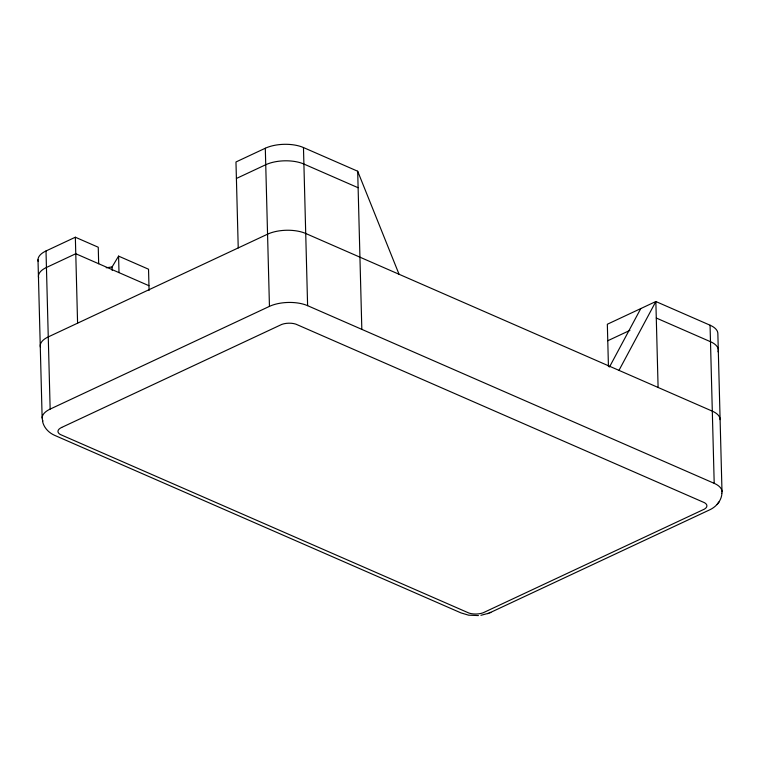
<?xml version="1.0" encoding="UTF-8"?>
<svg xmlns="http://www.w3.org/2000/svg" width="760" height="760" viewBox="0 0 760 760"><rect width="100%" height="100%" fill="white"/><g stroke="black" fill="none" stroke-linecap="round" stroke-linejoin="round"><path stroke-width="1.14" d="M721.914 493.63C721.344 500.764 716.214 506.787 709.897 509.742L489.763 612.807M609.482 366.994L640.775 308.579M618.972 370.367L655.851 301.52L710.058 325.204A26.989 12.217 -1.5 0 1 717.858 333.706L722 491.834M112.195 270.484L112.1 266.95L118.579 256.12L148.532 269.211L149.083 290.415M718.181 503.072L719.226 501.685M717.164 504.421L718.162 503.101M38.209 261.345A26.989 12.217 -1.5 0 1 46.008 250.971L75.344 237.225L98.249 247.237L98.677 263.739M399.057 274.265L357.684 171.228L303.468 147.544A26.989 12.217 -1.5 0 0 265.306 148.238L235.97 161.975L238.232 247.922M236.407 178.476L265.734 164.739A26.989 12.217 -1.5 0 1 303.905 164.046L358.112 187.73M43.025 421.03A26.989 12.217 -1.5 0 1 50.15 409.099L269.448 306.375A26.989 12.217 -1.5 0 1 307.61 305.672L714.2 483.341A26.989 12.217 -1.5 0 1 721.753 493.439M607.762 340.746L629.917 330.372M480.909 615.306L488.661 613.263M487.673 613.672L490.875 612.341M106.229 267.767L112.1 266.95M478.439 615.572L468.559 615.163L460.969 612.892L54.654 435.347C48.763 432.791 43.842 427.661 42.532 421.258M656.279 318.022L710.495 341.705A26.989 12.217 -1.5 0 1 718.038 351.804M148.96 285.712L75.772 253.735L46.445 267.473A26.989 12.217 -1.5 0 0 38.646 277.846M710.058 325.204L714.2 483.341M658.103 387.457L655.851 301.52L607.335 324.244L608.447 366.643M357.684 171.228L361.827 329.365M303.468 147.544L307.61 305.672M265.306 148.238L269.448 306.375M118.579 256.12L119.006 272.622M75.344 237.225L77.587 323.171M46.008 250.971L50.15 409.099M38 259.749L42.142 417.886M720.109 419.644A26.989 12.217 -1.5 0 0 712.31 411.151L305.719 233.482A26.989 12.217 -1.5 0 0 267.558 234.184L48.26 336.908A26.989 12.217 -1.5 0 0 40.461 347.282M61.712 427.424L60.372 428.137A11.533 5.215 -1.5 0 0 60.296 434.492L469.005 613.082A11.533 5.215 -1.5 0 0 483.046 612.826L704.482 509.095A11.533 5.215 -1.5 0 0 704.567 502.731L295.849 324.14A11.533 5.215 -1.5 0 0 281.808 324.397L61.712 427.424"/></g></svg>
